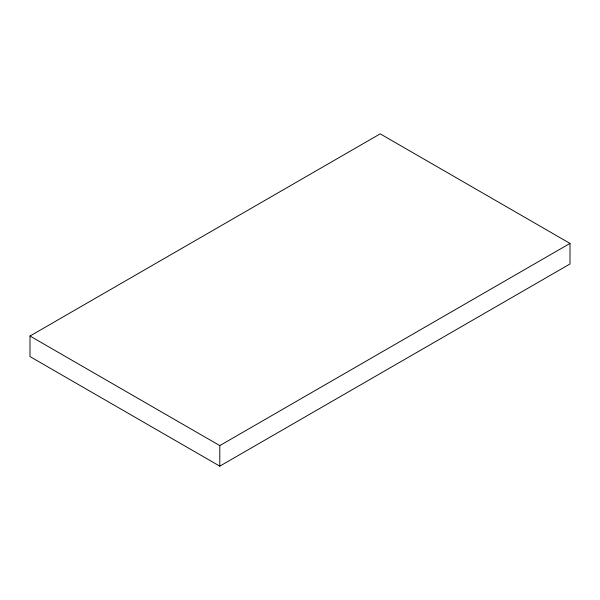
<?xml version="1.0" encoding="UTF-8"?>
<svg xmlns="http://www.w3.org/2000/svg" width="600" height="600" viewBox="0 0 600 600"><rect width="100%" height="100%" fill="white"/><g stroke="black" fill="none" stroke-linecap="round" stroke-linejoin="round"><path stroke-width="0.9" d="M30 336.03L380.205 133.845L570 243.42L570 263.97L219.795 466.155L30 356.58L30 336.03L219.795 445.605L570 243.42M219.795 445.605L219.795 466.155"/></g></svg>
